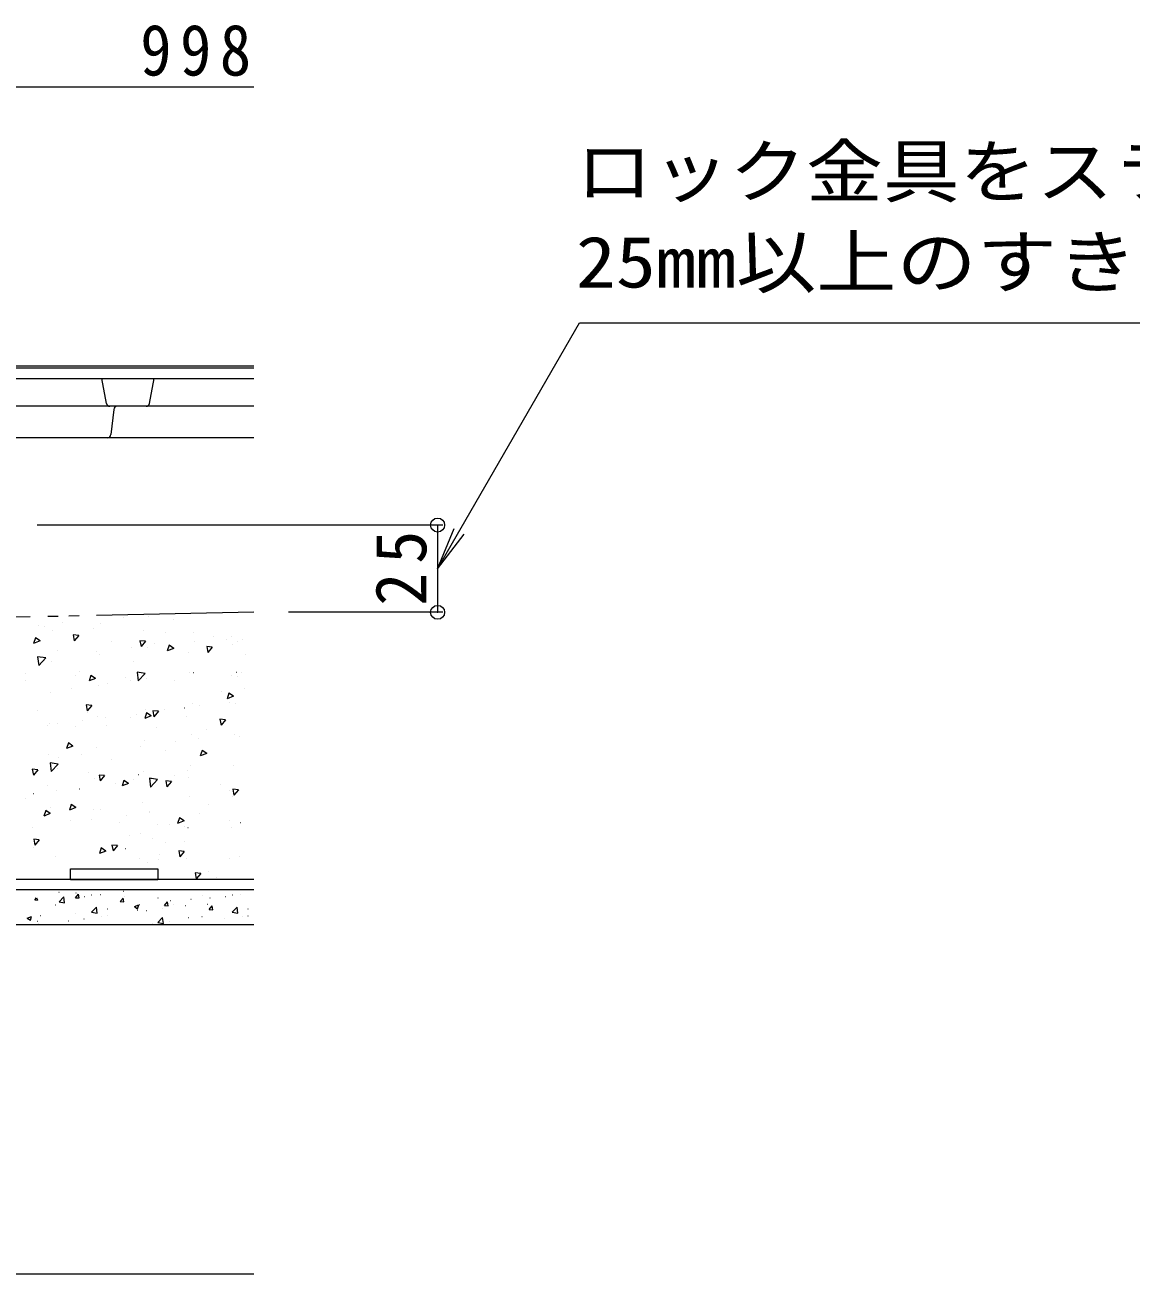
# Model space of a CAD drawing. Units: millimetres at full size, sheet at 1:5; details may follow other scales. Extents: x -1546 to 1950, y -1361 to 1333.
# Drawn here: x -87.7 to 229.1, y -882.8 to -525 of the extents above; entities that cross this region are included whole.
import ezdxf
from ezdxf.enums import TextEntityAlignment as Align

# ---------------------------------------------------------------- set-up
doc = ezdxf.new("R2010")
doc.units = ezdxf.units.MM
doc.header["$LTSCALE"] = 5
doc.header["$PDMODE"] = 32
doc.header["$PDSIZE"] = 4
doc.linetypes.add('DOUBLE_CHAIN2', pattern=[12.8, 9, -1, 0.6, -0.6, 0.6, -1])
for name, color, linetype, lineweight in [('E-0_桝', 2, 'Continuous', 18), ('E-2_壁等', 3, 'Continuous', 18), ('E-3_塀', 7, 'Continuous', 18), ('E-4_土留', 7, 'Continuous', 18), ('E-5_水路', 7, 'Continuous', 18), ('E-E_記号', 7, 'Continuous', 18)]:
    doc.layers.add(name, color=color, linetype=linetype, lineweight=lineweight)
doc.styles.add('ＭＳ ゴシック', font='')
doc.styles.get('ＭＳ ゴシック').set_extended_font_data('MS Gothic')

msp = doc.modelspace()

# ---------------------------------------------------------------- linework, layer by layer
at = {"layer": 'E-0_桝'}
for q in [(-74.721, -766.747), (-49.721, -769.747)]:
    msp.add_line((-74.721, -769.747), q, dxfattribs=at)
msp.add_lwpolyline([(-74.721, -766.747), (-49.721, -766.747), (-49.721, -769.747)], dxfattribs=at)
at = {"layer": 'E-2_壁等'}
for p, q in [((-220.221, -623.247), (-22.221, -623.247)), ((-221.221, -626.247), (-22.221, -626.247)), ((-64.374, -633.432), (-65.721, -626.247)), ((-52.068, -633.432), (-50.721, -626.247)), ((-22.221, -634.247), (-220.516, -634.247)), ((-62.32, -635.137), (-63.123, -642.358)), ((-22.221, -643.247), (-143.774, -643.247))]:
    msp.add_line(p, q, dxfattribs=at)
for centre, start, end in [((-63.392, -633.247), 190.61966, 270), ((-61.326, -635.247), 90, 173.65981), ((-53.051, -633.247), 270, 349.38034), ((-64.116, -642.247), 270, 353.65981)]:
    msp.add_arc(centre, 1, start, end, dxfattribs=at)
at = {"layer": 'E-3_塀'}
for p, q in [((-22.221, -622.747), (-1422.221, -622.747)), ((-22.221, -769.747), (-222.221, -769.747)), ((-22.221, -772.747), (-222.221, -772.747))]:
    msp.add_line(p, q, dxfattribs=at)
at = {"layer": 'E-4_土留'}
for p, q in [((-221.221, -542.747), (-22.221, -542.747)), ((31.982, -668.247), (-84.218, -668.247)), ((30.482, -668.247), (30.482, -693.247)), ((31.982, -693.247), (-12.221, -693.247))]:
    msp.add_line(p, q, dxfattribs=at)
for p in [(30.482, -668.247), (30.482, -693.247)]:
    msp.add_point(p, dxfattribs=at)
at = {"layer": 'E-5_水路'}
for p, q in [((30.482, -680.747), (71.154, -610.3)), ((71.154, -610.3), (405.08, -610.3)), ((30.482, -680.747), (35.265, -669.199)), ((30.482, -680.747), (38.091, -670.831))]:
    msp.add_line(p, q, dxfattribs=at)
at = {"layer": 'E-E_記号', "linetype": 'DOUBLE_CHAIN2'}
msp.add_line((-22.221, -693.247), (-1422.221, -722.179), dxfattribs=at)
at = {"layer": 'E-E_記号'}
for p, q in [((-83.791, -697.087), (-83.798, -697.087)), ((-82.278, -697.204), (-82.285, -697.204)), ((-77.114, -696.208), (-77.121, -696.208)), ((-66.085, -696.51), (-66.092, -696.51)), ((-59.428, -694.824), (-59.435, -694.824)), ((-52.233, -694.51), (-52.24, -694.51)), ((-45.191, -695.426), (-45.198, -695.426)), ((-84.746, -700.563), (-85.286, -702.174)), ((-83.419, -701.457), (-84.746, -700.563)), ((-79.778, -698.388), (-79.785, -698.388)), ((-72.329, -699.867), (-73.923, -699.727)), ((-73.921, -699.727), (-73.613, -701.399)), ((-72.329, -699.867), (-73.614, -701.399)), ((-68.041, -697.805), (-68.048, -697.805)), ((-53.804, -698.407), (-53.811, -698.407)), ((-47.372, -698.908), (-47.379, -698.908)), ((-39.567, -699.008), (-39.574, -699.008)), ((-33.666, -700.083), (-33.673, -700.083)), ((-30.08, -701.148), (-30.087, -701.148)), ((-28.699, -700.273), (-28.706, -700.273)), ((-25.473, -700.962), (-25.48, -700.962)), ((-83.419, -701.458), (-85.287, -702.175)), ((-78.479, -704.248), (-78.486, -704.248)), ((-67.287, -704.51), (-67.294, -704.51)), ((-62.926, -701.578), (-62.933, -701.578)), ((-57.186, -703.18), (-57.193, -703.18)), ((-53.199, -701.54), (-54.793, -701.401)), ((-54.792, -701.401), (-54.484, -703.073)), ((-53.199, -701.541), (-54.485, -703.073)), ((-52.557, -703.389), (-52.564, -703.389)), ((-50.51, -702.301), (-50.517, -702.301)), ((-46.417, -702.699), (-46.958, -704.31)), ((-45.091, -703.594), (-46.958, -704.31)), ((-45.091, -703.593), (-46.417, -702.699)), ((-39.086, -701.681), (-39.093, -701.681)), ((-34.07, -703.214), (-35.664, -703.075)), ((-35.663, -703.074), (-35.354, -704.746)), ((-34.07, -703.214), (-35.356, -704.746)), ((-28.24, -702.329), (-28.247, -702.329)), ((-26.76, -701.593), (-26.767, -701.593)), ((-84.131, -706.727), (-84.138, -706.727)), ((-84.107, -705.95), (-83.813, -708.483)), ((-81.735, -706.318), (-84.107, -705.95)), ((-81.736, -706.318), (-83.813, -708.483)), ((-80.102, -707.266), (-80.109, -707.266)), ((-66.409, -705.388), (-66.416, -705.388)), ((-56.535, -707.434), (-56.542, -707.434)), ((-40.982, -704.764), (-40.989, -704.764)), ((-24.48, -705.327), (-24.487, -705.327)), ((-87.472, -710.832), (-87.479, -710.832)), ((-73.235, -711.434), (-73.242, -711.434)), ((-72.089, -710.104), (-72.096, -710.104)), ((-68.826, -711.3), (-69.367, -712.912)), ((-67.5, -712.195), (-68.826, -711.3)), ((-55.644, -710.364), (-55.349, -712.897)), ((-53.272, -710.733), (-55.644, -710.365)), ((-53.272, -710.732), (-55.35, -712.897)), ((-40.682, -710.602), (-40.689, -710.602)), ((-39.41, -710.56), (-39.417, -710.56)), ((-28.564, -711.207), (-28.571, -711.207)), ((-27.085, -710.471), (-27.092, -710.471)), ((-26.772, -711.724), (-26.779, -711.724)), ((-25.813, -710.602), (-25.82, -710.602)), ((-87.642, -712.774), (-87.649, -712.774)), ((-74.303, -715.029), (-74.31, -715.029)), ((-67.5, -712.196), (-69.367, -712.912)), ((-66.733, -714.267), (-66.74, -714.267)), ((-64.202, -713.699), (-64.209, -713.699)), ((-58.998, -712.035), (-59.005, -712.035)), ((-57.526, -712.82), (-57.533, -712.82)), ((-52.881, -712.267), (-52.888, -712.267)), ((-44.761, -712.637), (-44.768, -712.637)), ((-24.82, -714.967), (-24.827, -714.967)), ((-80.427, -716.145), (-80.434, -716.145)), ((-31.496, -715.846), (-31.503, -715.846)), ((-29.309, -716.374), (-29.849, -717.986)), ((-27.982, -717.269), (-29.849, -717.986)), ((-27.982, -717.269), (-29.309, -716.374)), ((-29.087, -719.035), (-29.094, -719.035)), ((-84.164, -721.408), (-84.171, -721.408)), ((-68.628, -719.928), (-70.222, -719.788)), ((-70.221, -719.788), (-69.912, -721.46)), ((-69.927, -722.009), (-69.934, -722.009)), ((-68.628, -719.928), (-69.914, -721.46)), ((-55.69, -722.611), (-55.697, -722.611)), ((-52.907, -722.038), (-53.447, -723.65)), ((-53.206, -721.145), (-53.213, -721.145)), ((-51.58, -722.933), (-52.907, -722.038)), ((-49.499, -721.601), (-51.093, -721.462)), ((-51.092, -721.462), (-50.783, -723.133)), ((-49.499, -721.601), (-50.784, -723.134)), ((-47.698, -721.121), (-47.705, -721.121)), ((-42.083, -720.677), (-42.09, -720.677)), ((-39.734, -719.438), (-39.741, -719.438)), ((-37.598, -719.792), (-37.605, -719.792)), ((-27.409, -719.35), (-27.416, -719.35)), ((-81.319, -725.548), (-81.326, -725.548)), ((-80.751, -725.023), (-80.758, -725.023)), ((-78.541, -724.99), (-78.548, -724.99)), ((-73.19, -726.017), (-73.197, -726.017)), ((-71.218, -724.218), (-71.225, -724.218)), ((-67.058, -723.145), (-67.065, -723.145)), ((-64.542, -723.339), (-64.549, -723.339)), ((-64.304, -725.592), (-64.311, -725.592)), ((-57.636, -723.347), (-57.643, -723.347)), ((-51.58, -722.933), (-53.448, -723.65)), ((-50.067, -726.193), (-50.074, -726.193)), ((-41.453, -723.212), (-41.46, -723.212)), ((-30.291, -724.021), (-31.885, -723.882)), ((-31.884, -723.882), (-31.575, -725.553)), ((-31.836, -725.486), (-31.843, -725.486)), ((-30.291, -724.021), (-31.577, -725.554)), ((-40.059, -728.316), (-40.066, -728.316)), ((-37.937, -729.432), (-37.944, -729.432)), ((-35.83, -726.795), (-35.837, -726.795)), ((-27.733, -728.228), (-27.74, -728.228)), ((-26.342, -728.935), (-26.349, -728.935)), ((-75.315, -730.64), (-75.856, -732.252)), ((-73.989, -731.535), (-75.856, -732.252)), ((-73.989, -731.535), (-75.315, -730.64)), ((-67.382, -732.023), (-67.389, -732.023)), ((-54.714, -731.64), (-54.721, -731.64)), ((-53.53, -730.024), (-53.537, -730.024)), ((-47.451, -732.68), (-47.458, -732.68)), ((-44.614, -730.311), (-44.621, -730.311)), ((-36.987, -732.776), (-37.528, -734.388)), ((-35.661, -733.671), (-36.987, -732.776)), ((-81.075, -733.901), (-81.082, -733.901)), ((-80.571, -736.344), (-80.277, -738.877)), ((-78.199, -736.712), (-80.571, -736.344)), ((-78.2, -736.712), (-80.277, -738.877)), ((-78.234, -734.737), (-78.241, -734.737)), ((-71.558, -733.858), (-71.565, -733.858)), ((-63.005, -735.35), (-63.012, -735.35)), ((-35.661, -733.671), (-37.528, -734.388)), ((-84.057, -738.315), (-85.651, -738.176)), ((-85.65, -738.175), (-85.341, -739.847)), ((-84.057, -738.315), (-85.343, -739.848)), ((-83.734, -738.619), (-83.741, -738.619)), ((-78.558, -738.02), (-78.565, -738.02)), ((-69.497, -739.22), (-69.504, -739.22)), ((-64.928, -739.989), (-66.522, -739.849)), ((-66.52, -739.849), (-66.212, -741.521)), ((-64.928, -739.989), (-66.213, -741.521)), ((-55.26, -739.822), (-55.267, -739.822)), ((-53.854, -738.902), (-53.861, -738.902)), ((-44.953, -739.951), (-44.96, -739.951)), ((-41.06, -738.536), (-41.067, -738.536)), ((-41.023, -740.423), (-41.03, -740.423)), ((-40.383, -737.194), (-40.39, -737.194)), ((-28.058, -737.106), (-28.065, -737.106)), ((-81.4, -742.779), (-81.407, -742.779)), ((-72.168, -743.876), (-72.175, -743.876)), ((-67.706, -740.901), (-67.713, -740.901)), ((-61.731, -742.159), (-61.738, -742.159)), ((-59.396, -741.378), (-59.937, -742.99)), ((-58.069, -742.273), (-59.937, -742.99)), ((-58.069, -742.273), (-59.396, -741.378)), ((-56.614, -741.206), (-56.621, -741.206)), ((-52.108, -740.758), (-51.813, -743.291)), ((-49.736, -741.127), (-52.108, -740.759)), ((-49.736, -741.126), (-51.814, -743.291)), ((-51.63, -740.83), (-51.637, -740.83)), ((-45.798, -741.662), (-47.392, -741.523)), ((-47.391, -741.523), (-47.083, -743.194)), ((-45.798, -741.662), (-47.084, -743.195)), ((-31.648, -742.491), (-31.655, -742.491)), ((-26.591, -744.082), (-28.185, -743.943)), ((-28.183, -743.943), (-27.875, -745.614)), ((-26.591, -744.082), (-27.876, -745.615)), ((-87.721, -746.545), (-87.728, -746.545)), ((-85.251, -745.256), (-85.258, -745.256)), ((-78.574, -744.377), (-78.581, -744.377)), ((-40.707, -746.073), (-40.714, -746.073)), ((-29.024, -744.306), (-29.031, -744.306)), ((-28.382, -745.984), (-28.389, -745.984)), ((-81.805, -749.98), (-82.345, -751.592)), ((-80.478, -750.875), (-82.345, -751.592)), ((-80.478, -750.875), (-81.805, -749.98)), ((-80.427, -749.194), (-80.434, -749.194)), ((-74.467, -748.256), (-75.008, -749.867)), ((-73.141, -749.151), (-75.008, -749.868)), ((-73.14, -749.151), (-74.467, -748.256)), ((-68.031, -749.78), (-68.038, -749.78)), ((-66.19, -749.796), (-66.197, -749.796)), ((-54.179, -747.78), (-54.186, -747.78)), ((-51.969, -750.469), (-51.976, -750.469)), ((-51.953, -750.397), (-51.96, -750.397)), ((-37.716, -750.999), (-37.723, -750.999)), ((-35.126, -748.252), (-35.133, -748.252)), ((-81.724, -751.658), (-81.731, -751.658)), ((-74.803, -752.777), (-74.81, -752.777)), ((-68.747, -752.678), (-68.754, -752.678)), ((-60.566, -753.378), (-60.573, -753.378)), ((-58.646, -751.348), (-58.653, -751.348)), ((-49.859, -753.892), (-49.866, -753.892)), ((-46.329, -753.98), (-46.336, -753.98)), ((-43.476, -752.116), (-44.017, -753.727)), ((-42.15, -753.011), (-44.017, -753.728)), ((-42.15, -753.011), (-43.476, -752.116)), ((-42.162, -754.449), (-42.169, -754.449)), ((-29.166, -752.807), (-29.173, -752.807)), ((-25.94, -753.495), (-25.947, -753.495)), ((-85.59, -754.896), (-85.597, -754.896)), ((-83.64, -758.376), (-85.235, -758.237)), ((-85.233, -758.236), (-84.925, -759.908)), ((-83.64, -758.376), (-84.926, -759.908)), ((-57.715, -757.119), (-57.722, -757.119)), ((-54.503, -756.658), (-54.51, -756.658)), ((-51.167, -757.901), (-51.174, -757.901)), ((-41.032, -754.951), (-41.039, -754.951)), ((-28.706, -754.863), (-28.713, -754.863)), ((-85.332, -760.536), (-85.339, -760.536)), ((-65.885, -760.718), (-66.426, -762.329)), ((-64.559, -761.613), (-66.426, -762.33)), ((-64.558, -761.613), (-65.885, -760.718)), ((-65.662, -761.867), (-65.669, -761.867)), ((-61.227, -760.05), (-62.821, -759.91)), ((-62.82, -759.91), (-62.511, -761.582)), ((-61.227, -760.05), (-62.513, -761.582)), ((-58.985, -760.988), (-58.992, -760.988)), ((-47.509, -759.168), (-47.516, -759.168)), ((-42.098, -761.723), (-43.692, -761.584)), ((-43.691, -761.584), (-43.382, -763.255)), ((-42.098, -761.723), (-43.383, -763.256)), ((-42.142, -758.771), (-42.149, -758.771)), ((-79.047, -763.197), (-79.054, -763.197)), ((-54.912, -763.628), (-54.919, -763.628)), ((-52.763, -764.966), (-52.77, -764.966)), ((-49.469, -764.154), (-49.476, -764.154)), ((-49.291, -762.649), (-49.298, -762.649)), ((-41.356, -763.829), (-41.363, -763.829)), ((-29.03, -763.741), (-29.037, -763.741)), ((-26.279, -763.135), (-26.286, -763.135)), ((-37.38, -768.047), (-38.974, -767.907)), ((-38.973, -767.907), (-38.665, -769.579)), ((-37.38, -768.047), (-38.666, -769.579)), ((-35.288, -767.491), (-35.295, -767.491)), ((-32.747, -769.085), (-32.754, -769.085)), ((-84.932, -775.633), (-84.419, -775.021)), ((-84.932, -775.633), (-84.108, -775.705)), ((-84.786, -775.081), (-84.736, -775.081)), ((-84.419, -775.021), (-84.108, -775.705)), ((-77.999, -773.38), (-77.949, -773.38)), ((-77.99, -776.211), (-76.605, -774.768)), ((-77.99, -776.21), (-76.409, -776.456)), ((-76.409, -776.456), (-76.605, -774.768)), ((-73.244, -774.975), (-72.387, -773.953)), ((-73.244, -774.975), (-72.181, -775.068)), ((-73.173, -773.551), (-73.123, -773.551)), ((-72.183, -775.068), (-72.388, -773.953)), ((-70.652, -774.626), (-70.602, -774.626)), ((-68.659, -774.182), (-68.609, -774.182)), ((-66.201, -774.04), (-66.151, -774.04)), ((-60.491, -776.09), (-59.634, -775.069)), ((-60.491, -776.09), (-59.429, -776.183)), ((-59.43, -776.184), (-59.635, -775.069)), ((-59.467, -773.154), (-59.417, -773.154)), ((-59.168, -774.583), (-59.118, -774.583)), ((-49.677, -774.984), (-49.627, -774.984)), ((-47.738, -777.206), (-46.881, -776.185)), ((-46.677, -777.299), (-46.882, -776.185)), ((-46.044, -775.747), (-45.994, -775.747)), ((-40.185, -775.385), (-40.135, -775.385)), ((-36.81, -774.414), (-36.76, -774.414)), ((-34.741, -775.017), (-34.691, -775.017)), ((-30.359, -774.626), (-30.309, -774.626)), ((-28.366, -774.182), (-28.316, -774.182)), ((-25.907, -774.04), (-25.857, -774.04)), ((-78.972, -776.991), (-78.922, -776.991)), ((-73.389, -779.47), (-73.339, -779.47)), ((-68.658, -779.153), (-67.076, -779.399)), ((-68.657, -779.154), (-67.273, -777.711)), ((-67.076, -779.399), (-67.273, -777.711)), ((-64.154, -778.137), (-64.104, -778.137)), ((-56.405, -777.548), (-55.16, -777.07)), ((-56.405, -777.547), (-55.52, -778.144)), ((-55.52, -778.144), (-55.16, -777.069)), ((-55.479, -778.577), (-55.429, -778.577)), ((-55.025, -776.885), (-54.975, -776.885)), ((-52.916, -778.688), (-52.866, -778.688)), ((-48.465, -778.102), (-48.415, -778.102)), ((-47.738, -777.206), (-46.676, -777.299)), ((-45.11, -776.797), (-45.06, -776.797)), ((-41.731, -777.216), (-41.681, -777.216)), ((-35.544, -776.797), (-35.494, -776.797)), ((-34.985, -778.322), (-34.128, -777.3)), ((-34.985, -778.322), (-33.923, -778.415)), ((-33.924, -778.415), (-34.13, -777.301)), ((-28.364, -779.154), (-26.979, -777.711)), ((-28.364, -779.153), (-26.783, -779.399)), ((-26.783, -779.399), (-26.979, -777.711)), ((-23.86, -778.137), (-23.81, -778.137)), ((-87.075, -780.868), (-85.83, -780.39)), ((-87.074, -780.867), (-86.19, -781.464)), ((-86.19, -781.464), (-85.83, -780.389)), ((-84.205, -781.696), (-84.155, -781.696)), ((-83.967, -782.44), (-83.917, -782.44)), ((-83.253, -780.098), (-83.203, -780.098)), ((-75.33, -781.639), (-75.28, -781.639)), ((-70.879, -781.053), (-70.829, -781.053)), ((-65.848, -780.357), (-65.798, -780.357)), ((-64.145, -780.167), (-64.095, -780.167)), ((-51.218, -782.481), (-51.168, -782.481)), ((-49.682, -782.097), (-48.297, -780.654)), ((-49.682, -782.096), (-48.101, -782.342)), ((-48.101, -782.342), (-48.297, -780.654)), ((-46.261, -781.665), (-46.211, -781.665)), ((-40.849, -780.701), (-40.799, -780.701)), ((-37.026, -780.332), (-36.976, -780.332)), ((-30.585, -781.053), (-30.535, -781.053)), ((-25.554, -780.357), (-25.504, -780.357)), ((-23.851, -780.167), (-23.801, -780.167))]:
    msp.add_line(p, q, dxfattribs=at)
at = {"layer": 'E-E_記号', "color": 2}
for p, q in [((-22.221, -782.747), (-1422.221, -782.747)), ((-22.221, -882.764), (-1412.221, -882.764))]:
    msp.add_line(p, q, dxfattribs=at)

# ---------------------------------------------------------------- texts
at = {"layer": 'E-4_土留', "color": 2, "insert": (-54.721, -539.747), "char_height": 14.66, "attachment_point": 7, "style": 'ＭＳ ゴシック'}
msp.add_mtext('\\T1.27;\\W0.9;998', dxfattribs=at)
at = {"layer": 'E-4_土留', "color": 2, "insert": (27.482, -691.372), "char_height": 14.66, "attachment_point": 7, "rotation": 90, "style": 'ＭＳ ゴシック'}
msp.add_mtext('\\T1.27;\\W0.95;25', dxfattribs=at)
at = {"layer": 'E-5_水路', "color": 2, "style": 'ＭＳ ゴシック'}
for s, width, p in [('ロック金具をスライドさせるため', 1.1, (70.08, -578.68)), ('25mm以上のすきまの確保が必要', 1.15, (70.08, -604.623))]:
    msp.add_text(s, height=14.66, dxfattribs=dict(at, width=width)).set_placement(p, align=Align.BOTTOM_LEFT)

doc.saveas('drawing.dxf')
